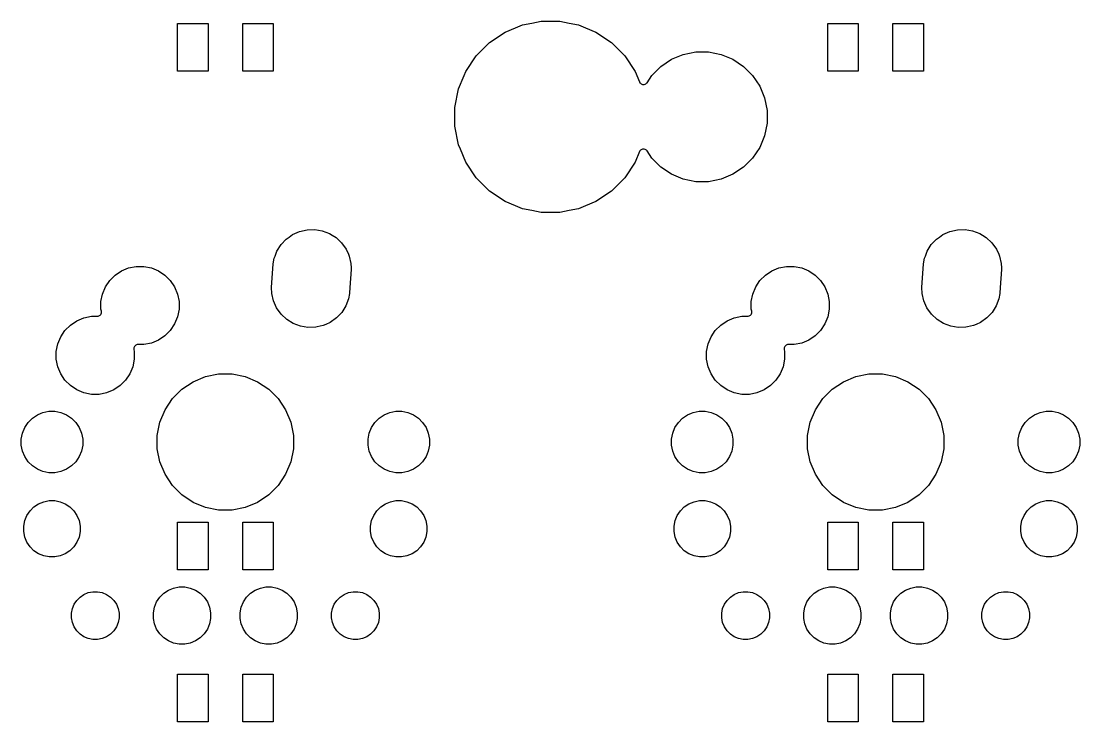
# Model space of a CAD drawing. Extents: x 242.9 to 312.1, y -175.8 to -104.3.
# Drawn here: x 281.04 to 312.05, y -175.83 to -155.31 of the extents above; entities that cross this region are included whole.
import ezdxf

# ---------------------------------------------------------------- set-up
doc = ezdxf.new("R2010")
doc.units = 0
doc.header["$MEASUREMENT"] = 0
doc.layers.add('BLACK', color=7, linetype='CONTINUOUS')

msp = doc.modelspace()

# ---------------------------------------------------------------- linework, layer by layer
at = {"layer": 'BLACK', "linetype": 'CONTINUOUS'}
for p, q in [((295.728, -155.423), (295.999, -155.369)), ((295.999, -155.369), (296.269, -155.315)), ((296.269, -155.315), (296.821, -155.315)), ((296.821, -155.315), (297.091, -155.369)), ((297.091, -155.369), (297.362, -155.423)), ((285.623, -156.781), (285.623, -155.385)), ((285.623, -155.385), (286.512, -155.385)), ((286.512, -155.385), (286.512, -156.781)), ((287.528, -156.781), (287.528, -155.385)), ((287.528, -155.385), (288.417, -155.385)), ((288.417, -155.385), (288.417, -156.781)), ((294.76, -155.94), (295.219, -155.634)), ((295.219, -155.634), (295.517, -155.51)), ((295.517, -155.51), (295.728, -155.423)), ((297.362, -155.423), (297.573, -155.51)), ((297.573, -155.51), (297.871, -155.634)), ((297.871, -155.634), (298.33, -155.94)), ((304.673, -156.781), (304.673, -155.385)), ((304.673, -155.385), (305.562, -155.385)), ((305.562, -155.385), (305.562, -156.781)), ((306.578, -156.781), (306.578, -155.385)), ((306.578, -155.385), (307.467, -155.385)), ((307.467, -155.385), (307.467, -156.781)), ((294.37, -156.33), (294.76, -155.94)), ((298.33, -155.94), (298.72, -156.33)), ((300.09, -156.431), (300.436, -156.288)), ((300.436, -156.288), (300.803, -156.215)), ((300.803, -156.215), (301.177, -156.215)), ((301.177, -156.215), (301.544, -156.288)), ((301.544, -156.288), (301.89, -156.431)), ((294.064, -156.789), (294.37, -156.33)), ((298.72, -156.33), (299.026, -156.789)), ((299.779, -156.639), (300.09, -156.431)), ((301.89, -156.431), (302.201, -156.639)), ((286.512, -156.781), (285.623, -156.781)), ((288.417, -156.781), (287.528, -156.781)), ((293.853, -157.298), (294.016, -156.904)), ((294.016, -156.904), (294.064, -156.789)), ((299.026, -156.789), (299.153, -157.094)), ((299.372, -157.116), (299.514, -156.904)), ((299.514, -156.904), (299.779, -156.639)), ((302.201, -156.639), (302.466, -156.904)), ((302.466, -156.904), (302.674, -157.215)), ((305.562, -156.781), (304.673, -156.781)), ((307.467, -156.781), (306.578, -156.781)), ((299.153, -157.094), (299.165, -157.116)), ((299.165, -157.116), (299.18, -157.135)), ((299.18, -157.135), (299.199, -157.151)), ((299.199, -157.151), (299.221, -157.162)), ((299.221, -157.162), (299.244, -157.169)), ((299.244, -157.169), (299.268, -157.172)), ((299.268, -157.172), (299.293, -157.169)), ((299.293, -157.169), (299.316, -157.162)), ((299.316, -157.162), (299.338, -157.151)), ((299.338, -157.151), (299.357, -157.135)), ((299.357, -157.135), (299.372, -157.116)), ((302.674, -157.215), (302.817, -157.561)), ((293.745, -157.839), (293.853, -157.298)), ((293.745, -158.391), (293.745, -157.839)), ((302.817, -157.561), (302.89, -157.928)), ((302.89, -157.928), (302.89, -158.302)), ((293.853, -158.932), (293.745, -158.391)), ((302.89, -158.302), (302.817, -158.669)), ((302.817, -158.669), (302.674, -159.015)), ((293.905, -159.058), (293.853, -158.932)), ((294.064, -159.441), (293.905, -159.058)), ((299.199, -159.079), (299.18, -159.095)), ((299.221, -159.068), (299.199, -159.079)), ((299.244, -159.061), (299.221, -159.068)), ((299.268, -159.058), (299.244, -159.061)), ((299.293, -159.061), (299.268, -159.058)), ((299.316, -159.068), (299.293, -159.061)), ((299.338, -159.079), (299.316, -159.068)), ((299.357, -159.095), (299.338, -159.079)), ((302.674, -159.015), (302.466, -159.326)), ((299.153, -159.136), (299.026, -159.441)), ((299.165, -159.114), (299.153, -159.136)), ((299.18, -159.095), (299.165, -159.114)), ((299.372, -159.114), (299.357, -159.095)), ((299.514, -159.326), (299.372, -159.114)), ((299.779, -159.591), (299.514, -159.326)), ((302.466, -159.326), (302.201, -159.591)), ((294.37, -159.9), (294.064, -159.441)), ((299.026, -159.441), (298.72, -159.9)), ((300.09, -159.799), (299.779, -159.591)), ((302.201, -159.591), (301.89, -159.799)), ((294.76, -160.29), (294.37, -159.9)), ((298.72, -159.9), (298.33, -160.29)), ((300.436, -159.942), (300.09, -159.799)), ((300.803, -160.015), (300.436, -159.942)), ((301.177, -160.015), (300.803, -160.015)), ((301.544, -159.942), (301.177, -160.015)), ((301.89, -159.799), (301.544, -159.942)), ((295.219, -160.596), (294.76, -160.29)), ((298.33, -160.29), (297.871, -160.596)), ((295.517, -160.72), (295.219, -160.596)), ((297.871, -160.596), (297.573, -160.72)), ((295.728, -160.807), (295.517, -160.72)), ((295.999, -160.861), (295.728, -160.807)), ((296.269, -160.915), (295.999, -160.861)), ((296.821, -160.915), (296.269, -160.915)), ((297.091, -160.861), (296.821, -160.915)), ((297.362, -160.807), (297.091, -160.861)), ((297.573, -160.72), (297.362, -160.807)), ((288.886, -161.637), (288.989, -161.563)), ((288.989, -161.563), (289.195, -161.471)), ((289.195, -161.471), (289.414, -161.421)), ((289.195, -161.471), (289.195, -161.471)), ((289.195, -161.471), (289.195, -161.471)), ((289.414, -161.421), (289.639, -161.414)), ((289.414, -161.421), (289.414, -161.421)), ((289.639, -161.414), (289.861, -161.452)), ((289.861, -161.452), (289.861, -161.452)), ((289.861, -161.452), (290.071, -161.532)), ((290.071, -161.532), (290.071, -161.532)), ((290.071, -161.532), (290.071, -161.532)), ((290.071, -161.532), (290.149, -161.58)), ((307.936, -161.637), (308.039, -161.563)), ((308.039, -161.563), (308.245, -161.471)), ((308.245, -161.471), (308.464, -161.421)), ((308.245, -161.471), (308.245, -161.471)), ((308.245, -161.471), (308.245, -161.471)), ((308.464, -161.421), (308.689, -161.414)), ((308.464, -161.421), (308.464, -161.421)), ((308.689, -161.414), (308.911, -161.452)), ((308.911, -161.452), (308.911, -161.452)), ((308.911, -161.452), (309.121, -161.532)), ((309.121, -161.532), (309.121, -161.532)), ((309.121, -161.532), (309.121, -161.532)), ((309.121, -161.532), (309.199, -161.58)), ((288.532, -162.049), (288.651, -161.858)), ((288.651, -161.858), (288.806, -161.694)), ((288.806, -161.694), (288.886, -161.637)), ((290.149, -161.58), (290.262, -161.651)), ((290.262, -161.651), (290.426, -161.806)), ((290.426, -161.806), (290.557, -161.989)), ((307.582, -162.049), (307.701, -161.858)), ((307.701, -161.858), (307.856, -161.694)), ((307.856, -161.694), (307.936, -161.637)), ((309.199, -161.58), (309.312, -161.651)), ((309.312, -161.651), (309.476, -161.806)), ((309.476, -161.806), (309.607, -161.989)), ((288.476, -162.195), (288.532, -162.049)), ((290.557, -161.989), (290.625, -162.142)), ((290.625, -162.142), (290.649, -162.195)), ((307.526, -162.195), (307.582, -162.049)), ((309.607, -161.989), (309.675, -162.142)), ((309.675, -162.142), (309.699, -162.195)), ((284.187, -162.541), (284.407, -162.497)), ((284.407, -162.497), (284.633, -162.497)), ((284.633, -162.497), (284.853, -162.541)), ((288.376, -163.117), (288.424, -162.425)), ((288.424, -162.425), (288.452, -162.259)), ((288.424, -162.425), (288.424, -162.425)), ((288.424, -162.425), (288.424, -162.425)), ((288.452, -162.259), (288.476, -162.195)), ((290.649, -162.195), (290.699, -162.414)), ((290.699, -162.414), (290.703, -162.541)), ((303.237, -162.541), (303.457, -162.497)), ((303.457, -162.497), (303.683, -162.497)), ((303.683, -162.497), (303.903, -162.541)), ((307.426, -163.117), (307.474, -162.425)), ((307.474, -162.425), (307.502, -162.259)), ((307.474, -162.425), (307.474, -162.425)), ((307.474, -162.425), (307.474, -162.425)), ((307.502, -162.259), (307.526, -162.195)), ((309.699, -162.195), (309.749, -162.414)), ((309.749, -162.414), (309.753, -162.541)), ((283.632, -162.911), (283.791, -162.752)), ((283.791, -162.752), (283.979, -162.627)), ((283.979, -162.627), (284.187, -162.541)), ((284.853, -162.541), (285.061, -162.627)), ((285.061, -162.627), (285.249, -162.752)), ((285.249, -162.752), (285.408, -162.911)), ((290.704, -162.583), (290.667, -163.117)), ((290.703, -162.541), (290.704, -162.583)), ((302.682, -162.911), (302.841, -162.752)), ((302.841, -162.752), (303.029, -162.627)), ((303.029, -162.627), (303.237, -162.541)), ((303.903, -162.541), (304.111, -162.627)), ((304.111, -162.627), (304.299, -162.752)), ((304.299, -162.752), (304.458, -162.911)), ((309.754, -162.583), (309.717, -163.117)), ((309.753, -162.541), (309.754, -162.583)), ((283.421, -163.307), (283.507, -163.099)), ((283.507, -163.099), (283.632, -162.911)), ((285.408, -162.911), (285.533, -163.099)), ((285.533, -163.099), (285.619, -163.307)), ((288.381, -163.286), (288.376, -163.117)), ((288.376, -163.117), (288.376, -163.117)), ((290.667, -163.117), (290.656, -163.275)), ((302.471, -163.307), (302.557, -163.099)), ((302.557, -163.099), (302.682, -162.911)), ((304.458, -162.911), (304.583, -163.099)), ((304.583, -163.099), (304.669, -163.307)), ((307.431, -163.286), (307.426, -163.117)), ((307.426, -163.117), (307.426, -163.117)), ((309.717, -163.117), (309.706, -163.275)), ((283.377, -163.527), (283.421, -163.307)), ((285.619, -163.307), (285.663, -163.527)), ((288.431, -163.505), (288.381, -163.286)), ((288.381, -163.286), (288.381, -163.286)), ((290.655, -163.286), (290.628, -163.441)), ((290.656, -163.275), (290.655, -163.286)), ((302.427, -163.527), (302.471, -163.307)), ((304.669, -163.307), (304.713, -163.527)), ((307.481, -163.505), (307.431, -163.286)), ((307.431, -163.286), (307.431, -163.286)), ((309.705, -163.286), (309.678, -163.441)), ((309.706, -163.275), (309.705, -163.286)), ((283.377, -163.753), (283.377, -163.527)), ((285.663, -163.527), (285.663, -163.753)), ((288.523, -163.711), (288.431, -163.505)), ((288.654, -163.894), (288.523, -163.711)), ((290.548, -163.651), (290.429, -163.842)), ((290.628, -163.441), (290.548, -163.651)), ((302.427, -163.753), (302.427, -163.527)), ((304.713, -163.527), (304.713, -163.753)), ((307.573, -163.711), (307.481, -163.505)), ((307.704, -163.894), (307.573, -163.711)), ((309.598, -163.651), (309.479, -163.842)), ((309.678, -163.441), (309.598, -163.651)), ((282.669, -164.087), (282.877, -164.001)), ((282.877, -164.001), (283.097, -163.957)), ((283.097, -163.957), (283.265, -163.957)), ((283.265, -163.957), (283.29, -163.955)), ((283.29, -163.955), (283.313, -163.947)), ((283.313, -163.947), (283.335, -163.936)), ((283.335, -163.936), (283.354, -163.92)), ((283.354, -163.92), (283.369, -163.901)), ((283.369, -163.901), (283.381, -163.88)), ((283.388, -163.808), (283.377, -163.753)), ((283.381, -163.88), (283.388, -163.856)), ((283.39, -163.832), (283.388, -163.808)), ((283.388, -163.856), (283.39, -163.832)), ((285.619, -163.973), (285.533, -164.181)), ((285.663, -163.753), (285.619, -163.973)), ((288.818, -164.049), (288.654, -163.894)), ((289.009, -164.168), (288.818, -164.049)), ((290.274, -164.006), (290.091, -164.137)), ((290.429, -163.842), (290.274, -164.006)), ((301.719, -164.087), (301.927, -164.001)), ((301.927, -164.001), (302.147, -163.957)), ((302.147, -163.957), (302.315, -163.957)), ((302.315, -163.957), (302.34, -163.955)), ((302.34, -163.955), (302.363, -163.947)), ((302.363, -163.947), (302.385, -163.936)), ((302.385, -163.936), (302.404, -163.92)), ((302.404, -163.92), (302.419, -163.901)), ((302.419, -163.901), (302.431, -163.88)), ((302.438, -163.808), (302.427, -163.753)), ((302.431, -163.88), (302.438, -163.856)), ((302.44, -163.832), (302.438, -163.808)), ((302.438, -163.856), (302.44, -163.832)), ((304.669, -163.973), (304.583, -164.181)), ((304.713, -163.753), (304.669, -163.973)), ((307.868, -164.049), (307.704, -163.894)), ((308.059, -164.168), (307.868, -164.049)), ((309.324, -164.006), (309.141, -164.137)), ((309.479, -163.842), (309.324, -164.006)), ((282.322, -164.371), (282.481, -164.212)), ((282.481, -164.212), (282.669, -164.087)), ((285.533, -164.181), (285.408, -164.369)), ((289.219, -164.248), (289.009, -164.168)), ((289.441, -164.286), (289.219, -164.248)), ((289.219, -164.248), (289.219, -164.248)), ((289.219, -164.248), (289.219, -164.248)), ((289.666, -164.279), (289.441, -164.286)), ((289.712, -164.269), (289.666, -164.279)), ((289.885, -164.229), (289.712, -164.269)), ((289.965, -164.193), (289.885, -164.229)), ((289.885, -164.229), (289.885, -164.229)), ((289.885, -164.229), (289.885, -164.229)), ((290.091, -164.137), (289.965, -164.193)), ((301.372, -164.371), (301.531, -164.212)), ((301.531, -164.212), (301.719, -164.087)), ((304.583, -164.181), (304.458, -164.369)), ((308.269, -164.248), (308.059, -164.168)), ((308.491, -164.286), (308.269, -164.248)), ((308.269, -164.248), (308.269, -164.248)), ((308.269, -164.248), (308.269, -164.248)), ((308.716, -164.279), (308.491, -164.286)), ((308.762, -164.269), (308.716, -164.279)), ((308.935, -164.229), (308.762, -164.269)), ((309.015, -164.193), (308.935, -164.229)), ((308.935, -164.229), (308.935, -164.229)), ((308.935, -164.229), (308.935, -164.229)), ((309.141, -164.137), (309.015, -164.193)), ((282.111, -164.767), (282.197, -164.559)), ((282.197, -164.559), (282.322, -164.371)), ((285.061, -164.653), (284.853, -164.739)), ((285.249, -164.528), (285.061, -164.653)), ((285.408, -164.369), (285.249, -164.528)), ((301.161, -164.767), (301.247, -164.559)), ((301.247, -164.559), (301.372, -164.371)), ((304.111, -164.653), (303.903, -164.739)), ((304.299, -164.528), (304.111, -164.653)), ((304.458, -164.369), (304.299, -164.528)), ((282.067, -164.987), (282.111, -164.767)), ((284.342, -164.884), (284.34, -164.908)), ((284.34, -164.908), (284.342, -164.932)), ((284.349, -164.86), (284.342, -164.884)), ((284.342, -164.932), (284.353, -164.987)), ((284.361, -164.839), (284.349, -164.86)), ((284.376, -164.82), (284.361, -164.839)), ((284.395, -164.804), (284.376, -164.82)), ((284.417, -164.793), (284.395, -164.804)), ((284.44, -164.785), (284.417, -164.793)), ((284.465, -164.783), (284.44, -164.785)), ((284.633, -164.783), (284.465, -164.783)), ((284.853, -164.739), (284.633, -164.783)), ((301.117, -164.987), (301.161, -164.767)), ((303.392, -164.884), (303.39, -164.908)), ((303.39, -164.908), (303.392, -164.932)), ((303.399, -164.86), (303.392, -164.884)), ((303.392, -164.932), (303.403, -164.987)), ((303.411, -164.839), (303.399, -164.86)), ((303.426, -164.82), (303.411, -164.839)), ((303.445, -164.804), (303.426, -164.82)), ((303.467, -164.793), (303.445, -164.804)), ((303.49, -164.785), (303.467, -164.793)), ((303.515, -164.783), (303.49, -164.785)), ((303.683, -164.783), (303.515, -164.783)), ((303.903, -164.739), (303.683, -164.783)), ((282.067, -165.213), (282.067, -164.987)), ((282.111, -165.433), (282.067, -165.213)), ((284.353, -165.213), (284.309, -165.433)), ((284.353, -164.987), (284.353, -165.213)), ((301.117, -165.213), (301.117, -164.987)), ((301.161, -165.433), (301.117, -165.213)), ((303.403, -165.213), (303.359, -165.433)), ((303.403, -164.987), (303.403, -165.213)), ((282.197, -165.641), (282.111, -165.433)), ((284.309, -165.433), (284.223, -165.641)), ((301.247, -165.641), (301.161, -165.433)), ((303.359, -165.433), (303.273, -165.641)), ((282.322, -165.829), (282.197, -165.641)), ((282.481, -165.988), (282.322, -165.829)), ((284.098, -165.829), (283.939, -165.988)), ((284.223, -165.641), (284.098, -165.829)), ((285.749, -166.091), (286.076, -165.873)), ((286.076, -165.873), (286.438, -165.723)), ((286.438, -165.723), (286.824, -165.646)), ((286.824, -165.646), (287.216, -165.646)), ((287.216, -165.646), (287.602, -165.723)), ((287.602, -165.723), (287.964, -165.873)), ((287.964, -165.873), (288.291, -166.091)), ((301.372, -165.829), (301.247, -165.641)), ((301.531, -165.988), (301.372, -165.829)), ((303.148, -165.829), (302.989, -165.988)), ((303.273, -165.641), (303.148, -165.829)), ((304.799, -166.091), (305.126, -165.873)), ((305.126, -165.873), (305.488, -165.723)), ((305.488, -165.723), (305.874, -165.646)), ((305.874, -165.646), (306.266, -165.646)), ((306.266, -165.646), (306.652, -165.723)), ((306.652, -165.723), (307.014, -165.873)), ((307.014, -165.873), (307.341, -166.091)), ((282.669, -166.113), (282.481, -165.988)), ((282.877, -166.199), (282.669, -166.113)), ((283.097, -166.243), (282.877, -166.199)), ((283.543, -166.199), (283.323, -166.243)), ((283.751, -166.113), (283.543, -166.199)), ((283.939, -165.988), (283.751, -166.113)), ((285.471, -166.369), (285.749, -166.091)), ((288.291, -166.091), (288.569, -166.369)), ((301.719, -166.113), (301.531, -165.988)), ((301.927, -166.199), (301.719, -166.113)), ((302.147, -166.243), (301.927, -166.199)), ((302.593, -166.199), (302.373, -166.243)), ((302.801, -166.113), (302.593, -166.199)), ((302.989, -165.988), (302.801, -166.113)), ((304.521, -166.369), (304.799, -166.091)), ((307.341, -166.091), (307.619, -166.369)), ((283.323, -166.243), (283.097, -166.243)), ((285.253, -166.696), (285.471, -166.369)), ((288.569, -166.369), (288.787, -166.696)), ((302.373, -166.243), (302.147, -166.243)), ((304.303, -166.696), (304.521, -166.369)), ((307.619, -166.369), (307.837, -166.696)), ((281.366, -166.94), (281.513, -166.842)), ((281.513, -166.842), (281.629, -166.794)), ((281.629, -166.794), (281.677, -166.774)), ((281.677, -166.774), (281.764, -166.756)), ((281.764, -166.756), (281.851, -166.739)), ((281.851, -166.739), (282.029, -166.739)), ((282.029, -166.739), (282.116, -166.756)), ((282.116, -166.756), (282.203, -166.774)), ((282.203, -166.774), (282.251, -166.794)), ((282.251, -166.794), (282.367, -166.842)), ((282.367, -166.842), (282.514, -166.94)), ((285.103, -167.058), (285.253, -166.696)), ((288.787, -166.696), (288.937, -167.058)), ((291.526, -166.94), (291.673, -166.842)), ((291.673, -166.842), (291.789, -166.794)), ((291.789, -166.794), (291.837, -166.774)), ((291.837, -166.774), (291.924, -166.756)), ((291.924, -166.756), (292.011, -166.739)), ((292.011, -166.739), (292.189, -166.739)), ((292.189, -166.739), (292.276, -166.756)), ((292.276, -166.756), (292.363, -166.774)), ((292.363, -166.774), (292.411, -166.794)), ((292.411, -166.794), (292.527, -166.842)), ((292.527, -166.842), (292.674, -166.94)), ((300.416, -166.94), (300.563, -166.842)), ((300.563, -166.842), (300.679, -166.794)), ((300.679, -166.794), (300.727, -166.774)), ((300.727, -166.774), (300.814, -166.756)), ((300.814, -166.756), (300.901, -166.739)), ((300.901, -166.739), (301.079, -166.739)), ((301.079, -166.739), (301.166, -166.756)), ((301.166, -166.756), (301.253, -166.774)), ((301.253, -166.774), (301.301, -166.794)), ((301.301, -166.794), (301.417, -166.842)), ((301.417, -166.842), (301.564, -166.94)), ((304.153, -167.058), (304.303, -166.696)), ((307.837, -166.696), (307.987, -167.058)), ((310.576, -166.94), (310.723, -166.842)), ((310.723, -166.842), (310.839, -166.794)), ((310.839, -166.794), (310.887, -166.774)), ((310.887, -166.774), (310.974, -166.756)), ((310.974, -166.756), (311.061, -166.739)), ((311.061, -166.739), (311.239, -166.739)), ((311.239, -166.739), (311.326, -166.756)), ((311.326, -166.756), (311.413, -166.774)), ((311.413, -166.774), (311.461, -166.794)), ((311.461, -166.794), (311.577, -166.842)), ((311.577, -166.842), (311.724, -166.94)), ((281.142, -167.213), (281.24, -167.066)), ((281.24, -167.066), (281.366, -166.94)), ((282.514, -166.94), (282.64, -167.066)), ((282.64, -167.066), (282.738, -167.213)), ((285.026, -167.444), (285.103, -167.058)), ((288.937, -167.058), (289.014, -167.444)), ((291.302, -167.213), (291.4, -167.066)), ((291.4, -167.066), (291.526, -166.94)), ((292.674, -166.94), (292.8, -167.066)), ((292.8, -167.066), (292.898, -167.213)), ((300.192, -167.213), (300.29, -167.066)), ((300.29, -167.066), (300.416, -166.94)), ((301.564, -166.94), (301.69, -167.066)), ((301.69, -167.066), (301.788, -167.213)), ((304.076, -167.444), (304.153, -167.058)), ((307.987, -167.058), (308.064, -167.444)), ((310.352, -167.213), (310.45, -167.066)), ((310.45, -167.066), (310.576, -166.94)), ((311.724, -166.94), (311.85, -167.066)), ((311.85, -167.066), (311.948, -167.213)), ((281.039, -167.551), (281.074, -167.377)), ((281.074, -167.377), (281.142, -167.213)), ((282.738, -167.213), (282.806, -167.377)), ((282.806, -167.377), (282.841, -167.551)), ((285.026, -167.836), (285.026, -167.444)), ((289.014, -167.444), (289.014, -167.836)), ((291.199, -167.551), (291.234, -167.377)), ((291.234, -167.377), (291.302, -167.213)), ((292.898, -167.213), (292.966, -167.377)), ((292.966, -167.377), (293.001, -167.551)), ((300.089, -167.551), (300.124, -167.377)), ((300.124, -167.377), (300.192, -167.213)), ((301.788, -167.213), (301.856, -167.377)), ((301.856, -167.377), (301.891, -167.551)), ((304.076, -167.836), (304.076, -167.444)), ((308.064, -167.444), (308.064, -167.836)), ((310.249, -167.551), (310.284, -167.377)), ((310.284, -167.377), (310.352, -167.213)), ((311.948, -167.213), (312.016, -167.377)), ((312.016, -167.377), (312.051, -167.551)), ((281.039, -167.729), (281.039, -167.551)), ((281.074, -167.903), (281.039, -167.729)), ((282.841, -167.729), (282.806, -167.903)), ((282.841, -167.551), (282.841, -167.729)), ((291.199, -167.729), (291.199, -167.551)), ((291.234, -167.903), (291.199, -167.729)), ((293.001, -167.729), (292.966, -167.903)), ((293.001, -167.551), (293.001, -167.729)), ((300.089, -167.729), (300.089, -167.551)), ((300.124, -167.903), (300.089, -167.729)), ((301.891, -167.729), (301.856, -167.903)), ((301.891, -167.551), (301.891, -167.729)), ((310.249, -167.729), (310.249, -167.551)), ((310.284, -167.903), (310.249, -167.729)), ((312.051, -167.729), (312.016, -167.903)), ((312.051, -167.551), (312.051, -167.729)), ((281.142, -168.067), (281.074, -167.903)), ((281.24, -168.214), (281.142, -168.067)), ((282.738, -168.067), (282.64, -168.214)), ((282.806, -167.903), (282.738, -168.067)), ((285.103, -168.222), (285.026, -167.836)), ((289.014, -167.836), (288.937, -168.222)), ((291.302, -168.067), (291.234, -167.903)), ((291.4, -168.214), (291.302, -168.067)), ((292.898, -168.067), (292.8, -168.214)), ((292.966, -167.903), (292.898, -168.067)), ((300.192, -168.067), (300.124, -167.903)), ((300.29, -168.214), (300.192, -168.067)), ((301.788, -168.067), (301.69, -168.214)), ((301.856, -167.903), (301.788, -168.067)), ((304.153, -168.222), (304.076, -167.836)), ((308.064, -167.836), (307.987, -168.222)), ((310.352, -168.067), (310.284, -167.903)), ((310.45, -168.214), (310.352, -168.067)), ((311.948, -168.067), (311.85, -168.214)), ((312.016, -167.903), (311.948, -168.067)), ((281.366, -168.34), (281.24, -168.214)), ((281.513, -168.438), (281.366, -168.34)), ((282.514, -168.34), (282.367, -168.438)), ((282.64, -168.214), (282.514, -168.34)), ((285.253, -168.584), (285.103, -168.222)), ((288.937, -168.222), (288.787, -168.584)), ((291.526, -168.34), (291.4, -168.214)), ((291.673, -168.438), (291.526, -168.34)), ((292.674, -168.34), (292.527, -168.438)), ((292.8, -168.214), (292.674, -168.34)), ((300.416, -168.34), (300.29, -168.214)), ((300.563, -168.438), (300.416, -168.34)), ((301.564, -168.34), (301.417, -168.438)), ((301.69, -168.214), (301.564, -168.34)), ((304.303, -168.584), (304.153, -168.222)), ((307.987, -168.222), (307.837, -168.584)), ((310.576, -168.34), (310.45, -168.214)), ((310.723, -168.438), (310.576, -168.34)), ((311.724, -168.34), (311.577, -168.438)), ((311.85, -168.214), (311.724, -168.34)), ((281.629, -168.486), (281.513, -168.438)), ((281.677, -168.506), (281.629, -168.486)), ((281.764, -168.524), (281.677, -168.506)), ((281.851, -168.541), (281.764, -168.524)), ((282.029, -168.541), (281.851, -168.541)), ((282.116, -168.524), (282.029, -168.541)), ((282.203, -168.506), (282.116, -168.524)), ((282.251, -168.486), (282.203, -168.506)), ((282.367, -168.438), (282.251, -168.486)), ((285.471, -168.911), (285.253, -168.584)), ((288.787, -168.584), (288.569, -168.911)), ((291.789, -168.486), (291.673, -168.438)), ((291.837, -168.506), (291.789, -168.486)), ((291.924, -168.524), (291.837, -168.506)), ((292.011, -168.541), (291.924, -168.524)), ((292.189, -168.541), (292.011, -168.541)), ((292.276, -168.524), (292.189, -168.541)), ((292.363, -168.506), (292.276, -168.524)), ((292.411, -168.486), (292.363, -168.506)), ((292.527, -168.438), (292.411, -168.486)), ((300.679, -168.486), (300.563, -168.438)), ((300.727, -168.506), (300.679, -168.486)), ((300.814, -168.524), (300.727, -168.506)), ((300.901, -168.541), (300.814, -168.524)), ((301.079, -168.541), (300.901, -168.541)), ((301.166, -168.524), (301.079, -168.541)), ((301.253, -168.506), (301.166, -168.524)), ((301.301, -168.486), (301.253, -168.506)), ((301.417, -168.438), (301.301, -168.486)), ((304.521, -168.911), (304.303, -168.584)), ((307.837, -168.584), (307.619, -168.911)), ((310.839, -168.486), (310.723, -168.438)), ((310.887, -168.506), (310.839, -168.486)), ((310.974, -168.524), (310.887, -168.506)), ((311.061, -168.541), (310.974, -168.524)), ((311.239, -168.541), (311.061, -168.541)), ((311.326, -168.524), (311.239, -168.541)), ((311.413, -168.506), (311.326, -168.524)), ((311.461, -168.486), (311.413, -168.506)), ((311.577, -168.438), (311.461, -168.486)), ((285.749, -169.189), (285.471, -168.911)), ((288.569, -168.911), (288.291, -169.189)), ((304.799, -169.189), (304.521, -168.911)), ((307.619, -168.911), (307.341, -169.189)), ((286.076, -169.407), (285.749, -169.189)), ((288.291, -169.189), (287.964, -169.407)), ((305.126, -169.407), (304.799, -169.189)), ((307.341, -169.189), (307.014, -169.407)), ((281.299, -169.654), (281.414, -169.539)), ((281.414, -169.539), (281.549, -169.448)), ((281.549, -169.448), (281.699, -169.386)), ((281.699, -169.386), (281.859, -169.355)), ((281.859, -169.355), (282.021, -169.355)), ((282.021, -169.355), (282.181, -169.386)), ((282.181, -169.386), (282.331, -169.448)), ((282.331, -169.448), (282.466, -169.539)), ((282.466, -169.539), (282.581, -169.654)), ((286.438, -169.557), (286.076, -169.407)), ((286.824, -169.634), (286.438, -169.557)), ((287.216, -169.634), (286.824, -169.634)), ((287.602, -169.557), (287.216, -169.634)), ((287.964, -169.407), (287.602, -169.557)), ((291.459, -169.654), (291.574, -169.539)), ((291.574, -169.539), (291.709, -169.448)), ((291.709, -169.448), (291.859, -169.386)), ((291.859, -169.386), (292.019, -169.355)), ((292.019, -169.355), (292.181, -169.355)), ((292.181, -169.355), (292.341, -169.386)), ((292.341, -169.386), (292.491, -169.448)), ((292.491, -169.448), (292.626, -169.539)), ((292.626, -169.539), (292.741, -169.654)), ((300.349, -169.654), (300.464, -169.539)), ((300.464, -169.539), (300.599, -169.448)), ((300.599, -169.448), (300.749, -169.386)), ((300.749, -169.386), (300.909, -169.355)), ((300.909, -169.355), (301.071, -169.355)), ((301.071, -169.355), (301.231, -169.386)), ((301.231, -169.386), (301.381, -169.448)), ((301.381, -169.448), (301.516, -169.539)), ((301.516, -169.539), (301.631, -169.654)), ((305.488, -169.557), (305.126, -169.407)), ((305.874, -169.634), (305.488, -169.557)), ((306.266, -169.634), (305.874, -169.634)), ((306.652, -169.557), (306.266, -169.634)), ((307.014, -169.407), (306.652, -169.557)), ((310.509, -169.654), (310.624, -169.539)), ((310.624, -169.539), (310.759, -169.448)), ((310.759, -169.448), (310.909, -169.386)), ((310.909, -169.386), (311.069, -169.355)), ((311.069, -169.355), (311.231, -169.355)), ((311.231, -169.355), (311.391, -169.386)), ((311.391, -169.386), (311.541, -169.448)), ((311.541, -169.448), (311.676, -169.539)), ((311.676, -169.539), (311.791, -169.654)), ((281.114, -170.099), (281.146, -169.939)), ((281.146, -169.939), (281.208, -169.789)), ((281.208, -169.789), (281.299, -169.654)), ((282.581, -169.654), (282.672, -169.789)), ((282.672, -169.789), (282.734, -169.939)), ((282.734, -169.939), (282.765, -170.099)), ((291.274, -170.099), (291.306, -169.939)), ((291.306, -169.939), (291.368, -169.789)), ((291.368, -169.789), (291.459, -169.654)), ((292.741, -169.654), (292.832, -169.789)), ((292.832, -169.789), (292.894, -169.939)), ((292.894, -169.939), (292.925, -170.099)), ((300.164, -170.099), (300.196, -169.939)), ((300.196, -169.939), (300.258, -169.789)), ((300.258, -169.789), (300.349, -169.654)), ((301.631, -169.654), (301.722, -169.789)), ((301.722, -169.789), (301.784, -169.939)), ((301.784, -169.939), (301.815, -170.099)), ((310.325, -170.099), (310.356, -169.939)), ((310.356, -169.939), (310.418, -169.789)), ((310.418, -169.789), (310.509, -169.654)), ((311.791, -169.654), (311.882, -169.789)), ((311.882, -169.789), (311.944, -169.939)), ((311.944, -169.939), (311.976, -170.099)), ((281.114, -170.261), (281.114, -170.099)), ((282.765, -170.099), (282.765, -170.261)), ((285.623, -171.386), (285.623, -169.989)), ((285.623, -169.989), (286.512, -169.989)), ((286.512, -169.989), (286.512, -171.386)), ((287.528, -171.386), (287.528, -169.989)), ((287.528, -169.989), (288.417, -169.989)), ((288.417, -169.989), (288.417, -171.386)), ((291.274, -170.261), (291.274, -170.099)), ((292.925, -170.099), (292.925, -170.261)), ((300.164, -170.261), (300.164, -170.099)), ((301.815, -170.099), (301.815, -170.261)), ((304.673, -171.386), (304.673, -169.989)), ((304.673, -169.989), (305.562, -169.989)), ((305.562, -169.989), (305.562, -171.386)), ((306.578, -171.386), (306.578, -169.989)), ((306.578, -169.989), (307.467, -169.989)), ((307.467, -169.989), (307.467, -171.386)), ((310.325, -170.261), (310.325, -170.099)), ((311.976, -170.099), (311.976, -170.261)), ((281.146, -170.421), (281.114, -170.261)), ((281.208, -170.571), (281.146, -170.421)), ((282.734, -170.421), (282.672, -170.571)), ((282.765, -170.261), (282.734, -170.421)), ((291.306, -170.421), (291.274, -170.261)), ((291.368, -170.571), (291.306, -170.421)), ((292.894, -170.421), (292.832, -170.571)), ((292.925, -170.261), (292.894, -170.421)), ((300.196, -170.421), (300.164, -170.261)), ((300.258, -170.571), (300.196, -170.421)), ((301.784, -170.421), (301.722, -170.571)), ((301.815, -170.261), (301.784, -170.421)), ((310.356, -170.421), (310.325, -170.261)), ((310.418, -170.571), (310.356, -170.421)), ((311.944, -170.421), (311.882, -170.571)), ((311.976, -170.261), (311.944, -170.421)), ((281.299, -170.706), (281.208, -170.571)), ((281.414, -170.821), (281.299, -170.706)), ((281.549, -170.912), (281.414, -170.821)), ((282.466, -170.821), (282.331, -170.912)), ((282.581, -170.706), (282.466, -170.821)), ((282.672, -170.571), (282.581, -170.706)), ((291.459, -170.706), (291.368, -170.571)), ((291.574, -170.821), (291.459, -170.706)), ((291.709, -170.912), (291.574, -170.821)), ((292.626, -170.821), (292.491, -170.912)), ((292.741, -170.706), (292.626, -170.821)), ((292.832, -170.571), (292.741, -170.706)), ((300.349, -170.706), (300.258, -170.571)), ((300.464, -170.821), (300.349, -170.706)), ((300.599, -170.912), (300.464, -170.821)), ((301.516, -170.821), (301.381, -170.912)), ((301.631, -170.706), (301.516, -170.821)), ((301.722, -170.571), (301.631, -170.706)), ((310.509, -170.706), (310.418, -170.571)), ((310.624, -170.821), (310.509, -170.706)), ((310.759, -170.912), (310.624, -170.821)), ((311.676, -170.821), (311.541, -170.912)), ((311.791, -170.706), (311.676, -170.821)), ((311.882, -170.571), (311.791, -170.706)), ((281.699, -170.974), (281.549, -170.912)), ((281.859, -171.005), (281.699, -170.974)), ((282.021, -171.005), (281.859, -171.005)), ((282.181, -170.974), (282.021, -171.005)), ((282.331, -170.912), (282.181, -170.974)), ((291.859, -170.974), (291.709, -170.912)), ((292.019, -171.005), (291.859, -170.974)), ((292.181, -171.005), (292.019, -171.005)), ((292.341, -170.974), (292.181, -171.005)), ((292.491, -170.912), (292.341, -170.974)), ((300.749, -170.974), (300.599, -170.912)), ((300.909, -171.005), (300.749, -170.974)), ((301.071, -171.005), (300.909, -171.005)), ((301.231, -170.974), (301.071, -171.005)), ((301.381, -170.912), (301.231, -170.974)), ((310.909, -170.974), (310.759, -170.912)), ((311.069, -171.005), (310.909, -170.974)), ((311.231, -171.005), (311.069, -171.005)), ((311.391, -170.974), (311.231, -171.005)), ((311.541, -170.912), (311.391, -170.974)), ((286.512, -171.386), (285.623, -171.386)), ((288.417, -171.386), (287.528, -171.386)), ((305.562, -171.386), (304.673, -171.386)), ((307.467, -171.386), (306.578, -171.386)), ((282.765, -172.177), (282.879, -172.101)), ((282.879, -172.101), (283.006, -172.048)), ((283.006, -172.048), (283.141, -172.022)), ((283.141, -172.022), (283.279, -172.022)), ((283.279, -172.022), (283.414, -172.048)), ((283.414, -172.048), (283.541, -172.101)), ((283.541, -172.101), (283.655, -172.177)), ((285.099, -172.186), (285.216, -172.069)), ((285.216, -172.069), (285.353, -171.977)), ((285.353, -171.977), (285.506, -171.914)), ((285.506, -171.914), (285.667, -171.882)), ((285.667, -171.882), (285.833, -171.882)), ((285.833, -171.882), (285.994, -171.914)), ((285.994, -171.914), (286.147, -171.977)), ((286.147, -171.977), (286.284, -172.069)), ((286.284, -172.069), (286.401, -172.186)), ((287.639, -172.186), (287.756, -172.069)), ((287.756, -172.069), (287.893, -171.977)), ((287.893, -171.977), (288.046, -171.914)), ((288.046, -171.914), (288.207, -171.882)), ((288.207, -171.882), (288.373, -171.882)), ((288.373, -171.882), (288.534, -171.914)), ((288.534, -171.914), (288.687, -171.977)), ((288.687, -171.977), (288.824, -172.069)), ((288.824, -172.069), (288.941, -172.186)), ((290.385, -172.177), (290.499, -172.101)), ((290.499, -172.101), (290.626, -172.048)), ((290.626, -172.048), (290.761, -172.022)), ((290.761, -172.022), (290.899, -172.022)), ((290.899, -172.022), (291.034, -172.048)), ((291.034, -172.048), (291.161, -172.101)), ((291.161, -172.101), (291.275, -172.177)), ((301.815, -172.177), (301.929, -172.101)), ((301.929, -172.101), (302.056, -172.048)), ((302.056, -172.048), (302.191, -172.022)), ((302.191, -172.022), (302.329, -172.022)), ((302.329, -172.022), (302.464, -172.048)), ((302.464, -172.048), (302.591, -172.101)), ((302.591, -172.101), (302.705, -172.177)), ((304.149, -172.186), (304.266, -172.069)), ((304.266, -172.069), (304.403, -171.977)), ((304.403, -171.977), (304.556, -171.914)), ((304.556, -171.914), (304.717, -171.882)), ((304.717, -171.882), (304.883, -171.882)), ((304.883, -171.882), (305.044, -171.914)), ((305.044, -171.914), (305.197, -171.977)), ((305.197, -171.977), (305.334, -172.069)), ((305.334, -172.069), (305.451, -172.186)), ((306.689, -172.186), (306.806, -172.069)), ((306.806, -172.069), (306.943, -171.977)), ((306.943, -171.977), (307.096, -171.914)), ((307.096, -171.914), (307.257, -171.882)), ((307.257, -171.882), (307.423, -171.882)), ((307.423, -171.882), (307.584, -171.914)), ((307.584, -171.914), (307.737, -171.977)), ((307.737, -171.977), (307.874, -172.069)), ((307.874, -172.069), (307.991, -172.186)), ((309.435, -172.177), (309.549, -172.101)), ((309.549, -172.101), (309.676, -172.048)), ((309.676, -172.048), (309.811, -172.022)), ((309.811, -172.022), (309.949, -172.022)), ((309.949, -172.022), (310.084, -172.048)), ((310.084, -172.048), (310.211, -172.101)), ((310.211, -172.101), (310.325, -172.177)), ((282.538, -172.516), (282.591, -172.389)), ((282.591, -172.389), (282.667, -172.275)), ((282.667, -172.275), (282.765, -172.177)), ((283.655, -172.177), (283.753, -172.275)), ((283.753, -172.275), (283.829, -172.389)), ((283.829, -172.389), (283.882, -172.516)), ((284.944, -172.476), (285.007, -172.323)), ((285.007, -172.323), (285.099, -172.186)), ((286.401, -172.186), (286.493, -172.323)), ((286.493, -172.323), (286.556, -172.476)), ((287.484, -172.476), (287.547, -172.323)), ((287.547, -172.323), (287.639, -172.186)), ((288.941, -172.186), (289.033, -172.323)), ((289.033, -172.323), (289.096, -172.476)), ((290.158, -172.516), (290.211, -172.389)), ((290.211, -172.389), (290.287, -172.275)), ((290.287, -172.275), (290.385, -172.177)), ((291.275, -172.177), (291.373, -172.275)), ((291.373, -172.275), (291.449, -172.389)), ((291.449, -172.389), (291.502, -172.516)), ((301.588, -172.516), (301.641, -172.389)), ((301.641, -172.389), (301.717, -172.275)), ((301.717, -172.275), (301.815, -172.177)), ((302.705, -172.177), (302.803, -172.275)), ((302.803, -172.275), (302.879, -172.389)), ((302.879, -172.389), (302.932, -172.516)), ((303.994, -172.476), (304.057, -172.323)), ((304.057, -172.323), (304.149, -172.186)), ((305.451, -172.186), (305.543, -172.323)), ((305.543, -172.323), (305.606, -172.476)), ((306.534, -172.476), (306.597, -172.323)), ((306.597, -172.323), (306.689, -172.186)), ((307.991, -172.186), (308.083, -172.323)), ((308.083, -172.323), (308.146, -172.476)), ((309.208, -172.516), (309.261, -172.389)), ((309.261, -172.389), (309.337, -172.275)), ((309.337, -172.275), (309.435, -172.177)), ((310.325, -172.177), (310.423, -172.275)), ((310.423, -172.275), (310.499, -172.389)), ((310.499, -172.389), (310.552, -172.516)), ((282.512, -172.651), (282.538, -172.516)), ((282.512, -172.789), (282.512, -172.651)), ((283.882, -172.516), (283.909, -172.651)), ((283.909, -172.651), (283.909, -172.789)), ((284.912, -172.637), (284.944, -172.476)), ((284.912, -172.803), (284.912, -172.637)), ((286.556, -172.476), (286.588, -172.637)), ((286.588, -172.637), (286.588, -172.803)), ((287.452, -172.637), (287.484, -172.476)), ((287.452, -172.803), (287.452, -172.637)), ((289.096, -172.476), (289.128, -172.637)), ((289.128, -172.637), (289.128, -172.803)), ((290.131, -172.651), (290.158, -172.516)), ((290.131, -172.789), (290.131, -172.651)), ((291.502, -172.516), (291.529, -172.651)), ((291.529, -172.651), (291.529, -172.789)), ((301.561, -172.651), (301.588, -172.516)), ((301.561, -172.789), (301.561, -172.651)), ((302.932, -172.516), (302.958, -172.651)), ((302.958, -172.651), (302.958, -172.789)), ((303.962, -172.637), (303.994, -172.476)), ((303.962, -172.803), (303.962, -172.637)), ((305.606, -172.476), (305.638, -172.637)), ((305.638, -172.637), (305.638, -172.803)), ((306.502, -172.637), (306.534, -172.476)), ((306.502, -172.803), (306.502, -172.637)), ((308.146, -172.476), (308.178, -172.637)), ((308.178, -172.637), (308.178, -172.803)), ((309.181, -172.651), (309.208, -172.516)), ((309.181, -172.789), (309.181, -172.651)), ((310.552, -172.516), (310.578, -172.651)), ((310.578, -172.651), (310.578, -172.789)), ((282.538, -172.924), (282.512, -172.789)), ((282.591, -173.051), (282.538, -172.924)), ((283.882, -172.924), (283.829, -173.051)), ((283.909, -172.789), (283.882, -172.924)), ((284.944, -172.964), (284.912, -172.803)), ((285.007, -173.117), (284.944, -172.964)), ((286.556, -172.964), (286.493, -173.117)), ((286.588, -172.803), (286.556, -172.964)), ((287.484, -172.964), (287.452, -172.803)), ((287.547, -173.117), (287.484, -172.964)), ((289.096, -172.964), (289.033, -173.117)), ((289.128, -172.803), (289.096, -172.964)), ((290.158, -172.924), (290.131, -172.789)), ((290.211, -173.051), (290.158, -172.924)), ((291.502, -172.924), (291.449, -173.051)), ((291.529, -172.789), (291.502, -172.924)), ((301.588, -172.924), (301.561, -172.789)), ((301.641, -173.051), (301.588, -172.924)), ((302.932, -172.924), (302.879, -173.051)), ((302.958, -172.789), (302.932, -172.924)), ((303.994, -172.964), (303.962, -172.803)), ((304.057, -173.117), (303.994, -172.964)), ((305.606, -172.964), (305.543, -173.117)), ((305.638, -172.803), (305.606, -172.964)), ((306.534, -172.964), (306.502, -172.803)), ((306.597, -173.117), (306.534, -172.964)), ((308.146, -172.964), (308.083, -173.117)), ((308.178, -172.803), (308.146, -172.964)), ((309.208, -172.924), (309.181, -172.789)), ((309.261, -173.051), (309.208, -172.924)), ((310.552, -172.924), (310.499, -173.051)), ((310.578, -172.789), (310.552, -172.924)), ((282.667, -173.165), (282.591, -173.051)), ((282.765, -173.263), (282.667, -173.165)), ((282.879, -173.339), (282.765, -173.263)), ((283.006, -173.392), (282.879, -173.339)), ((283.541, -173.339), (283.414, -173.392)), ((283.655, -173.263), (283.541, -173.339)), ((283.753, -173.165), (283.655, -173.263)), ((283.829, -173.051), (283.753, -173.165)), ((285.099, -173.254), (285.007, -173.117)), ((285.216, -173.371), (285.099, -173.254)), ((286.401, -173.254), (286.284, -173.371)), ((286.493, -173.117), (286.401, -173.254)), ((287.639, -173.254), (287.547, -173.117)), ((287.756, -173.371), (287.639, -173.254)), ((288.941, -173.254), (288.824, -173.371)), ((289.033, -173.117), (288.941, -173.254)), ((290.287, -173.165), (290.211, -173.051)), ((290.385, -173.263), (290.287, -173.165)), ((290.499, -173.339), (290.385, -173.263)), ((290.626, -173.392), (290.499, -173.339)), ((291.161, -173.339), (291.034, -173.392)), ((291.275, -173.263), (291.161, -173.339)), ((291.373, -173.165), (291.275, -173.263)), ((291.449, -173.051), (291.373, -173.165)), ((301.717, -173.165), (301.641, -173.051)), ((301.815, -173.263), (301.717, -173.165)), ((301.929, -173.339), (301.815, -173.263)), ((302.056, -173.392), (301.929, -173.339)), ((302.591, -173.339), (302.464, -173.392)), ((302.705, -173.263), (302.591, -173.339)), ((302.803, -173.165), (302.705, -173.263)), ((302.879, -173.051), (302.803, -173.165)), ((304.149, -173.254), (304.057, -173.117)), ((304.266, -173.371), (304.149, -173.254)), ((305.451, -173.254), (305.334, -173.371)), ((305.543, -173.117), (305.451, -173.254)), ((306.689, -173.254), (306.597, -173.117)), ((306.806, -173.371), (306.689, -173.254)), ((307.991, -173.254), (307.874, -173.371)), ((308.083, -173.117), (307.991, -173.254)), ((309.337, -173.165), (309.261, -173.051)), ((309.435, -173.263), (309.337, -173.165)), ((309.549, -173.339), (309.435, -173.263)), ((309.676, -173.392), (309.549, -173.339)), ((310.211, -173.339), (310.084, -173.392)), ((310.325, -173.263), (310.211, -173.339)), ((310.423, -173.165), (310.325, -173.263)), ((310.499, -173.051), (310.423, -173.165)), ((283.141, -173.418), (283.006, -173.392)), ((283.279, -173.418), (283.141, -173.418)), ((283.414, -173.392), (283.279, -173.418)), ((285.353, -173.463), (285.216, -173.371)), ((285.506, -173.526), (285.353, -173.463)), ((285.667, -173.558), (285.506, -173.526)), ((285.833, -173.558), (285.667, -173.558)), ((285.994, -173.526), (285.833, -173.558)), ((286.147, -173.463), (285.994, -173.526)), ((286.284, -173.371), (286.147, -173.463)), ((287.893, -173.463), (287.756, -173.371)), ((288.046, -173.526), (287.893, -173.463)), ((288.207, -173.558), (288.046, -173.526)), ((288.373, -173.558), (288.207, -173.558)), ((288.534, -173.526), (288.373, -173.558)), ((288.687, -173.463), (288.534, -173.526)), ((288.824, -173.371), (288.687, -173.463)), ((290.761, -173.418), (290.626, -173.392)), ((290.899, -173.418), (290.761, -173.418)), ((291.034, -173.392), (290.899, -173.418)), ((302.191, -173.418), (302.056, -173.392)), ((302.329, -173.418), (302.191, -173.418)), ((302.464, -173.392), (302.329, -173.418)), ((304.403, -173.463), (304.266, -173.371)), ((304.556, -173.526), (304.403, -173.463)), ((304.717, -173.558), (304.556, -173.526)), ((304.883, -173.558), (304.717, -173.558)), ((305.044, -173.526), (304.883, -173.558)), ((305.197, -173.463), (305.044, -173.526)), ((305.334, -173.371), (305.197, -173.463)), ((306.943, -173.463), (306.806, -173.371)), ((307.096, -173.526), (306.943, -173.463)), ((307.257, -173.558), (307.096, -173.526)), ((307.423, -173.558), (307.257, -173.558)), ((307.584, -173.526), (307.423, -173.558)), ((307.737, -173.463), (307.584, -173.526)), ((307.874, -173.371), (307.737, -173.463)), ((309.811, -173.418), (309.676, -173.392)), ((309.949, -173.418), (309.811, -173.418)), ((310.084, -173.392), (309.949, -173.418)), ((285.623, -175.832), (285.623, -174.434)), ((285.623, -174.434), (286.512, -174.434)), ((286.512, -174.434), (286.512, -175.832)), ((287.528, -175.832), (287.528, -174.434)), ((287.528, -174.434), (288.417, -174.434)), ((288.417, -174.434), (288.417, -175.832)), ((304.673, -175.832), (304.673, -174.434)), ((304.673, -174.434), (305.562, -174.434)), ((305.562, -174.434), (305.562, -175.832)), ((306.578, -175.832), (306.578, -174.434)), ((306.578, -174.434), (307.467, -174.434)), ((307.467, -174.434), (307.467, -175.832)), ((286.512, -175.832), (285.623, -175.832)), ((288.417, -175.832), (287.528, -175.832)), ((305.562, -175.832), (304.673, -175.832)), ((307.467, -175.832), (306.578, -175.832))]:
    msp.add_line(p, q, dxfattribs=at)

doc.saveas('drawing.dxf')
